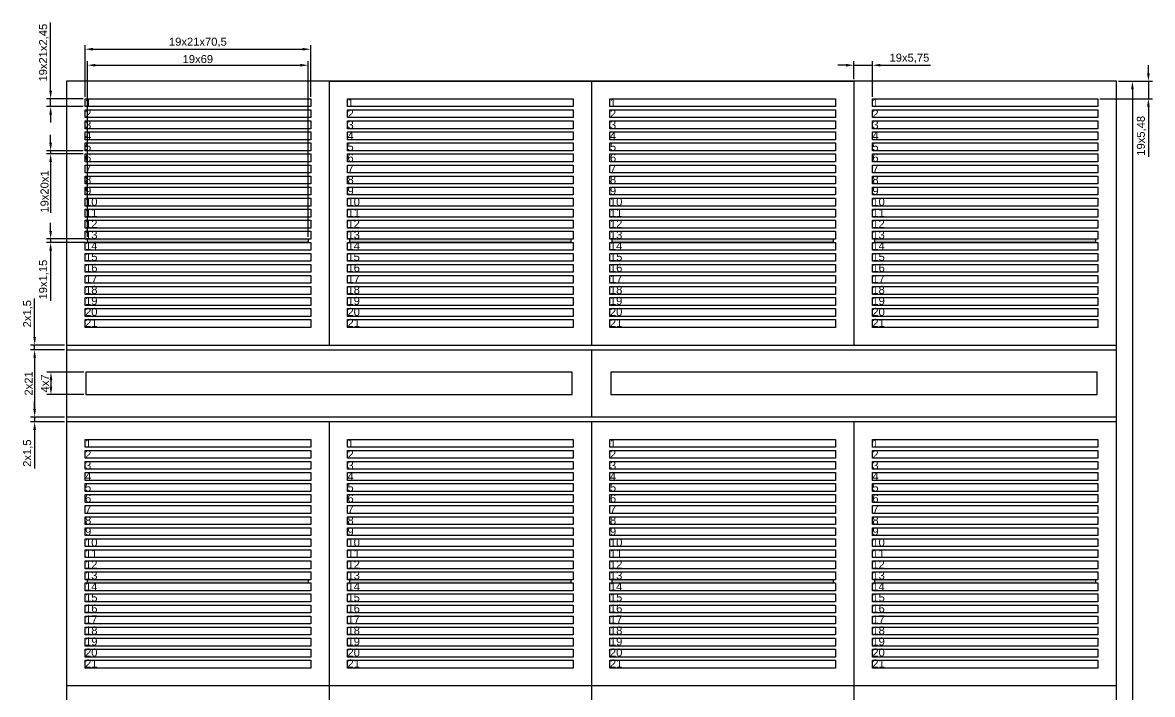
# Model space of a CAD drawing. Header units: millimetres. Extents: x 2871 to 3224, y 1116 to 1605.
# Drawn here: x 2870.6 to 3223.6, y 1395.2 to 1605.1 of the extents above; entities that cross this region are included whole.
import ezdxf

# ---------------------------------------------------------------- set-up
doc = ezdxf.new("R2010")
doc.units = ezdxf.units.MM
doc.styles.get("Standard").update_dxf_attribs({"font": 'arial.ttf'})
doc.dimstyles.new('ISO-25', dxfattribs={"dimtxt": 2.5, "dimasz": 2.5, "dimexe": 1.25, "dimexo": 0.625, "dimtad": 1, "dimtxsty": 'Standard', "dimcen": 2.5, "dimadec": 0, "dimazin": 0, "dimtfac": 1, "dimtmove": 0, "dimatfit": 3, "dimfxl": 1, "dimarcsym": 0})

# ---------------------------------------------------------------- blocks, each defined once
blk = doc.blocks.new('*D22')
at = {"color": 0, "lineweight": -2, "transparency": 16777216}
for p, q in [((3212.98, 1586.77), (3218.61, 1586.77)), ((3217.36, 1584.27), (3217.36, 1129.27)), ((3212.98, 1126.77), (3218.61, 1126.77))]:
    blk.add_line(p, q, dxfattribs=at)
at = {"color": 0, "transparency": 16777216}
for points in [[(3216.94, 1584.27), (3217.78, 1584.27), (3217.36, 1586.77)], [(3216.94, 1129.27), (3217.78, 1129.27), (3217.36, 1126.77)]]:
    blk.add_solid(points, dxfattribs=at)
at = {"layer": 'Defpoints', "color": 0, "transparency": 16777216}
for p in [(3212.36, 1586.77), (3212.36, 1126.77), (3217.36, 1126.77)]:
    blk.add_point(p, dxfattribs=at)
at = {"color": 0, "transparency": 16777216, "insert": (3215.46, 1356.77), "char_height": 2.5, "attachment_point": 5, "rotation": 90}
blk.add_mtext('460', dxfattribs=at)
blk = doc.blocks.new('*D23')
at = {"color": 0, "lineweight": -2, "transparency": 16777216}
for p, q in [((2883.73, 1502.87), (2873.11, 1502.87)), ((2874.36, 1500.37), (2874.36, 1484.37)), ((2883.73, 1481.87), (2873.11, 1481.87))]:
    blk.add_line(p, q, dxfattribs=at)
at = {"color": 0, "transparency": 16777216}
for points in [[(2873.95, 1500.37), (2874.78, 1500.37), (2874.36, 1502.87)], [(2873.95, 1484.37), (2874.78, 1484.37), (2874.36, 1481.87)]]:
    blk.add_solid(points, dxfattribs=at)
at = {"layer": 'Defpoints', "color": 0, "transparency": 16777216}
for p in [(2884.36, 1502.87), (2874.36, 1481.87), (2884.36, 1481.87)]:
    blk.add_point(p, dxfattribs=at)
at = {"color": 0, "transparency": 16777216, "insert": (2872.48, 1492.37), "char_height": 2.5, "attachment_point": 5, "rotation": 90}
blk.add_mtext('2x21', dxfattribs=at)
blk = doc.blocks.new('*D24')
at = {"color": 0, "lineweight": -2, "transparency": 16777216}
for p, q in [((2889.73, 1495.87), (2878.21, 1495.87)), ((2879.46, 1493.37), (2879.46, 1491.37)), ((2889.73, 1488.87), (2878.21, 1488.87))]:
    blk.add_line(p, q, dxfattribs=at)
at = {"color": 0, "transparency": 16777216}
for points in [[(2879.04, 1493.37), (2879.88, 1493.37), (2879.46, 1495.87)], [(2879.04, 1491.37), (2879.88, 1491.37), (2879.46, 1488.87)]]:
    blk.add_solid(points, dxfattribs=at)
at = {"layer": 'Defpoints', "color": 0, "transparency": 16777216}
for p in [(2890.36, 1495.87), (2879.46, 1488.87), (2890.36, 1488.87)]:
    blk.add_point(p, dxfattribs=at)
at = {"color": 0, "transparency": 16777216, "insert": (2877.58, 1492.37), "char_height": 2.5, "attachment_point": 5, "rotation": 90}
blk.add_mtext('4x7', dxfattribs=at)
blk = doc.blocks.new('*D26')
at = {"color": 0, "lineweight": -2, "transparency": 16777216}
for p, q in [((2874.36, 1506.87), (2874.36, 1518.92)), ((2883.73, 1504.37), (2873.11, 1504.37)), ((2874.36, 1502.87), (2874.36, 1504.37)), ((2883.73, 1502.87), (2873.11, 1502.87)), ((2874.36, 1500.37), (2874.36, 1497.87))]:
    blk.add_line(p, q, dxfattribs=at)
at = {"color": 0, "transparency": 16777216}
for points in [[(2873.95, 1506.87), (2874.78, 1506.87), (2874.36, 1504.37)], [(2873.95, 1500.37), (2874.78, 1500.37), (2874.36, 1502.87)]]:
    blk.add_solid(points, dxfattribs=at)
at = {"layer": 'Defpoints', "color": 0, "transparency": 16777216}
for p in [(2874.36, 1504.37), (2884.36, 1504.37), (2884.36, 1502.87)]:
    blk.add_point(p, dxfattribs=at)
at = {"color": 0, "transparency": 16777216, "insert": (2872.24, 1514.14), "char_height": 2.5, "attachment_point": 5, "rotation": 90}
blk.add_mtext('2x1,5', dxfattribs=at)
blk = doc.blocks.new('*D27')
at = {"color": 0, "lineweight": -2, "transparency": 16777216}
for p, q in [((2874.36, 1484.37), (2874.36, 1486.87)), ((2883.73, 1481.87), (2873.11, 1481.87)), ((2883.73, 1480.37), (2873.11, 1480.37)), ((2874.36, 1481.87), (2874.36, 1480.37)), ((2874.36, 1477.87), (2874.36, 1465.81))]:
    blk.add_line(p, q, dxfattribs=at)
at = {"color": 0, "transparency": 16777216}
for points in [[(2873.95, 1484.37), (2874.78, 1484.37), (2874.36, 1481.87)], [(2873.95, 1477.87), (2874.78, 1477.87), (2874.36, 1480.37)]]:
    blk.add_solid(points, dxfattribs=at)
at = {"layer": 'Defpoints', "color": 0, "transparency": 16777216}
for p in [(2874.36, 1480.37), (2884.36, 1481.87), (2884.36, 1480.37)]:
    blk.add_point(p, dxfattribs=at)
at = {"color": 0, "transparency": 16777216, "insert": (2872.24, 1470.59), "char_height": 2.5, "attachment_point": 5, "rotation": 90}
blk.add_mtext('2x1,5', dxfattribs=at)
blk = doc.blocks.new('*D28')
at = {"color": 0, "lineweight": -2, "transparency": 16777216}
for p, q in [((2890.11, 1581.92), (2890.11, 1598.02)), ((2892.61, 1596.77), (2958.11, 1596.77)), ((2960.61, 1581.92), (2960.61, 1598.02))]:
    blk.add_line(p, q, dxfattribs=at)
at = {"color": 0, "transparency": 16777216}
for points in [[(2892.61, 1597.18), (2892.61, 1596.35), (2890.11, 1596.77)], [(2958.11, 1597.18), (2958.11, 1596.35), (2960.61, 1596.77)]]:
    blk.add_solid(points, dxfattribs=at)
at = {"layer": 'Defpoints', "color": 0, "transparency": 16777216}
for p in [(2960.61, 1596.77), (2890.11, 1581.29), (2960.61, 1581.29)]:
    blk.add_point(p, dxfattribs=at)
at = {"color": 0, "transparency": 16777216, "insert": (2925.36, 1598.89), "char_height": 2.5, "attachment_point": 5}
blk.add_mtext('19x21x70,5', dxfattribs=at)
blk = doc.blocks.new('*D29')
at = {"color": 0, "lineweight": -2, "transparency": 16777216}
for p, q in [((2879.36, 1583.79), (2879.36, 1605.08)), ((2889.48, 1581.29), (2878.11, 1581.29)), ((2889.48, 1578.84), (2878.11, 1578.84)), ((2879.36, 1578.84), (2879.36, 1581.29)), ((2879.36, 1576.34), (2879.36, 1573.84))]:
    blk.add_line(p, q, dxfattribs=at)
at = {"color": 0, "transparency": 16777216}
for points in [[(2878.94, 1583.79), (2879.78, 1583.79), (2879.36, 1581.29)], [(2878.94, 1576.34), (2879.78, 1576.34), (2879.36, 1578.84)]]:
    blk.add_solid(points, dxfattribs=at)
at = {"layer": 'Defpoints', "color": 0, "transparency": 16777216}
for p in [(2879.36, 1581.29), (2890.11, 1581.29), (2890.11, 1578.84)]:
    blk.add_point(p, dxfattribs=at)
at = {"color": 0, "transparency": 16777216, "insert": (2877.23, 1595.69), "char_height": 2.5, "attachment_point": 5, "rotation": 90}
blk.add_mtext('19x21x2,45', dxfattribs=at)
blk = doc.blocks.new('*D30')
at = {"color": 0, "lineweight": -2, "transparency": 16777216}
for p, q in [((2879.36, 1567.54), (2879.36, 1570.04)), ((2889.48, 1565.04), (2878.11, 1565.04)), ((2889.48, 1564.04), (2878.11, 1564.04)), ((2879.36, 1565.04), (2879.36, 1564.04)), ((2879.36, 1561.54), (2879.36, 1545.61))]:
    blk.add_line(p, q, dxfattribs=at)
at = {"color": 0, "transparency": 16777216}
for points in [[(2878.94, 1567.54), (2879.78, 1567.54), (2879.36, 1565.04)], [(2878.94, 1561.54), (2879.78, 1561.54), (2879.36, 1564.04)]]:
    blk.add_solid(points, dxfattribs=at)
at = {"layer": 'Defpoints', "color": 0, "transparency": 16777216}
for p in [(2879.36, 1564.04), (2890.11, 1565.04), (2890.11, 1564.04)]:
    blk.add_point(p, dxfattribs=at)
at = {"color": 0, "transparency": 16777216, "insert": (2877.46, 1552.32), "char_height": 2.5, "attachment_point": 5, "rotation": 90}
blk.add_mtext('19x20x1', dxfattribs=at)
blk = doc.blocks.new('*D31')
at = {"color": 0, "lineweight": -2, "transparency": 16777216}
for p, q in [((2890.86, 1538.14), (2890.86, 1593.02)), ((2959.86, 1538.14), (2959.86, 1593.02)), ((2893.36, 1591.77), (2957.36, 1591.77))]:
    blk.add_line(p, q, dxfattribs=at)
at = {"color": 0, "transparency": 16777216}
for points in [[(2893.36, 1592.18), (2893.36, 1591.35), (2890.86, 1591.77)], [(2957.36, 1592.18), (2957.36, 1591.35), (2959.86, 1591.77)]]:
    blk.add_solid(points, dxfattribs=at)
at = {"layer": 'Defpoints', "color": 0, "transparency": 16777216}
for p in [(2959.86, 1591.77), (2890.86, 1537.52), (2959.86, 1537.52)]:
    blk.add_point(p, dxfattribs=at)
at = {"color": 0, "transparency": 16777216, "insert": (2925.36, 1593.67), "char_height": 2.5, "attachment_point": 5}
blk.add_mtext('19x69', dxfattribs=at)
blk = doc.blocks.new('*D32')
at = {"color": 0, "lineweight": -2, "transparency": 16777216}
for p, q in [((3222.36, 1589.27), (3222.36, 1591.77)), ((3212.98, 1586.77), (3223.61, 1586.77)), ((3222.36, 1586.77), (3222.36, 1581.29)), ((3207.23, 1581.29), (3223.61, 1581.29)), ((3222.36, 1578.79), (3222.36, 1563.15))]:
    blk.add_line(p, q, dxfattribs=at)
at = {"color": 0, "transparency": 16777216}
for points in [[(3221.94, 1589.27), (3222.78, 1589.27), (3222.36, 1586.77)], [(3221.94, 1578.79), (3222.78, 1578.79), (3222.36, 1581.29)]]:
    blk.add_solid(points, dxfattribs=at)
at = {"layer": 'Defpoints', "color": 0, "transparency": 16777216}
for p in [(3212.36, 1586.77), (3206.61, 1581.29), (3222.36, 1581.29)]:
    blk.add_point(p, dxfattribs=at)
at = {"color": 0, "transparency": 16777216, "insert": (3220.23, 1569.72), "char_height": 2.5, "attachment_point": 5, "rotation": 90}
blk.add_mtext('19x5,48', dxfattribs=at)
blk = doc.blocks.new('*D33')
at = {"color": 0, "lineweight": -2, "transparency": 16777216}
for p, q in [((3130.36, 1587.39), (3130.36, 1593.02)), ((3136.11, 1581.92), (3136.11, 1593.02)), ((3127.86, 1591.77), (3125.36, 1591.77)), ((3130.36, 1591.77), (3136.11, 1591.77)), ((3138.61, 1591.77), (3154.27, 1591.77))]:
    blk.add_line(p, q, dxfattribs=at)
at = {"color": 0, "transparency": 16777216}
for points in [[(3127.86, 1592.18), (3127.86, 1591.35), (3130.36, 1591.77)], [(3138.61, 1592.18), (3138.61, 1591.35), (3136.11, 1591.77)]]:
    blk.add_solid(points, dxfattribs=at)
at = {"layer": 'Defpoints', "color": 0, "transparency": 16777216}
for p in [(3136.11, 1591.77), (3130.36, 1586.77), (3136.11, 1581.29)]:
    blk.add_point(p, dxfattribs=at)
at = {"color": 0, "transparency": 16777216, "insert": (3147.69, 1593.89), "char_height": 2.5, "attachment_point": 5}
blk.add_mtext('19x5,75', dxfattribs=at)
blk = doc.blocks.new('*D34')
at = {"color": 0, "lineweight": -2, "transparency": 16777216}
for p, q in [((2879.36, 1540.02), (2879.36, 1542.52)), ((2890.23, 1537.52), (2878.11, 1537.52)), ((2890.23, 1536.37), (2878.11, 1536.37)), ((2879.36, 1537.52), (2879.36, 1536.37)), ((2879.36, 1533.87), (2879.36, 1518.21))]:
    blk.add_line(p, q, dxfattribs=at)
at = {"color": 0, "transparency": 16777216}
for points in [[(2878.94, 1540.02), (2879.78, 1540.02), (2879.36, 1537.52)], [(2878.94, 1533.87), (2879.78, 1533.87), (2879.36, 1536.37)]]:
    blk.add_solid(points, dxfattribs=at)
at = {"layer": 'Defpoints', "color": 0, "transparency": 16777216}
for p in [(2879.36, 1536.37), (2890.86, 1537.52), (2890.86, 1536.37)]:
    blk.add_point(p, dxfattribs=at)
at = {"color": 0, "transparency": 16777216, "insert": (2877.23, 1524.79), "char_height": 2.5, "attachment_point": 5, "rotation": 90}
blk.add_mtext('19x1,15', dxfattribs=at)

msp = doc.modelspace()

# ---------------------------------------------------------------- hatches: boundary and pattern name
h = msp.add_hatch(color=6)
h.dxf.hatch_style = 1
h.paths.add_polyline_path([(2959.86, 1537.44), (2890.86, 1537.44), (2890.86, 1536.44), (2959.86, 1536.44)])
h.paths.add_polyline_path([(2959.86, 1537.515), (2890.86, 1537.515), (2890.86, 1537.44), (2959.86, 1537.44)])
h.paths.add_polyline_path([(2959.86, 1536.44), (2890.86, 1536.44), (2890.86, 1536.365), (2959.86, 1536.365)])
h = msp.add_hatch(color=6)
h.dxf.hatch_style = 1
h.paths.add_polyline_path([(3041.86, 1537.44), (2972.86, 1537.44), (2972.86, 1536.44), (3041.86, 1536.44)])
h.paths.add_polyline_path([(3041.86, 1537.515), (2972.86, 1537.515), (2972.86, 1537.44), (3041.86, 1537.44)])
h.paths.add_polyline_path([(3041.86, 1536.44), (2972.86, 1536.44), (2972.86, 1536.365), (3041.86, 1536.365)])
h = msp.add_hatch(color=6)
h.dxf.hatch_style = 1
h.paths.add_polyline_path([(3123.86, 1537.44), (3054.86, 1537.44), (3054.86, 1536.44), (3123.86, 1536.44)])
h.paths.add_polyline_path([(3123.86, 1537.515), (3054.86, 1537.515), (3054.86, 1537.44), (3123.86, 1537.44)])
h.paths.add_polyline_path([(3123.86, 1536.44), (3054.86, 1536.44), (3054.86, 1536.365), (3123.86, 1536.365)])
h = msp.add_hatch(color=6)
h.dxf.hatch_style = 1
h.paths.add_polyline_path([(3205.86, 1537.44), (3136.86, 1537.44), (3136.86, 1536.44), (3205.86, 1536.44)])
h.paths.add_polyline_path([(3205.86, 1537.515), (3136.86, 1537.515), (3136.86, 1537.44), (3205.86, 1537.44)])
h.paths.add_polyline_path([(3205.86, 1536.44), (3136.86, 1536.44), (3136.86, 1536.365), (3205.86, 1536.365)])
h = msp.add_hatch(color=6)
h.dxf.hatch_style = 1
h.paths.add_polyline_path([(2959.86, 1431.04), (2890.86, 1431.04), (2890.86, 1430.04), (2959.86, 1430.04)])
h.paths.add_polyline_path([(2959.86, 1431.115), (2890.86, 1431.115), (2890.86, 1431.04), (2959.86, 1431.04)])
h.paths.add_polyline_path([(2959.86, 1430.04), (2890.86, 1430.04), (2890.86, 1429.965), (2959.86, 1429.965)])
h = msp.add_hatch(color=6)
h.dxf.hatch_style = 1
h.paths.add_polyline_path([(3041.86, 1431.04), (2972.86, 1431.04), (2972.86, 1430.04), (3041.86, 1430.04)])
h.paths.add_polyline_path([(3041.86, 1431.115), (2972.86, 1431.115), (2972.86, 1431.04), (3041.86, 1431.04)])
h.paths.add_polyline_path([(3041.86, 1430.04), (2972.86, 1430.04), (2972.86, 1429.965), (3041.86, 1429.965)])
h = msp.add_hatch(color=6)
h.dxf.hatch_style = 1
h.paths.add_polyline_path([(3123.86, 1431.04), (3054.86, 1431.04), (3054.86, 1430.04), (3123.86, 1430.04)])
h.paths.add_polyline_path([(3123.86, 1431.115), (3054.86, 1431.115), (3054.86, 1431.04), (3123.86, 1431.04)])
h.paths.add_polyline_path([(3123.86, 1430.04), (3054.86, 1430.04), (3054.86, 1429.965), (3123.86, 1429.965)])
h = msp.add_hatch(color=6)
h.dxf.hatch_style = 1
h.paths.add_polyline_path([(3205.86, 1431.04), (3136.86, 1431.04), (3136.86, 1430.04), (3205.86, 1430.04)])
h.paths.add_polyline_path([(3205.86, 1431.115), (3136.86, 1431.115), (3136.86, 1431.04), (3205.86, 1431.04)])
h.paths.add_polyline_path([(3205.86, 1430.04), (3136.86, 1430.04), (3136.86, 1429.965), (3205.86, 1429.965)])

# ---------------------------------------------------------------- linework, layer by layer
at = {"color": 7}
for p, q in [((3212.36, 1586.765), (2884.36, 1586.765)), ((2884.36, 1586.765), (2884.36, 1126.765)), ((2966.36, 1586.765), (3130.36, 1586.765)), ((2966.36, 1586.765), (2966.36, 1504.365)), ((3048.36, 1586.765), (3048.36, 1504.365)), ((3130.36, 1586.765), (3130.36, 1504.365)), ((3212.36, 1126.765), (3212.36, 1586.765)), ((2884.36, 1504.365), (3212.36, 1504.365)), ((2884.36, 1502.865), (3212.36, 1502.865)), ((3048.36, 1502.865), (3048.36, 1481.865)), ((3212.36, 1481.865), (2884.36, 1481.865)), ((3212.36, 1480.365), (2884.36, 1480.365)), ((2966.36, 1480.365), (2966.36, 1233.165)), ((3048.36, 1480.365), (3048.36, 1233.165)), ((3130.36, 1480.365), (3130.36, 1233.165)), ((2884.36, 1397.965), (3212.36, 1397.965))]:
    msp.add_line(p, q, dxfattribs=at)
for p, q in [((2890.11, 1581.29), (2960.61, 1581.29)), ((2890.11, 1578.84), (2890.11, 1581.29)), ((2960.61, 1578.84), (2890.11, 1578.84)), ((2960.61, 1581.29), (2960.61, 1578.84)), ((2972.11, 1581.29), (3042.61, 1581.29)), ((2972.11, 1578.84), (2972.11, 1581.29)), ((3042.61, 1578.84), (2972.11, 1578.84)), ((3042.61, 1581.29), (3042.61, 1578.84)), ((3054.11, 1581.29), (3124.61, 1581.29)), ((3054.11, 1578.84), (3054.11, 1581.29)), ((3124.61, 1578.84), (3054.11, 1578.84)), ((3124.61, 1581.29), (3124.61, 1578.84)), ((3136.11, 1581.29), (3206.61, 1581.29)), ((3136.11, 1578.84), (3136.11, 1581.29)), ((3206.61, 1578.84), (3136.11, 1578.84)), ((3206.61, 1581.29), (3206.61, 1578.84)), ((2890.11, 1577.84), (2960.61, 1577.84)), ((2890.11, 1575.39), (2890.11, 1577.84)), ((2960.61, 1575.39), (2890.11, 1575.39)), ((2960.61, 1577.84), (2960.61, 1575.39)), ((2972.11, 1577.84), (3042.61, 1577.84)), ((2972.11, 1575.39), (2972.11, 1577.84)), ((3042.61, 1575.39), (2972.11, 1575.39)), ((3042.61, 1577.84), (3042.61, 1575.39)), ((3054.11, 1577.84), (3124.61, 1577.84)), ((3054.11, 1575.39), (3054.11, 1577.84)), ((3124.61, 1575.39), (3054.11, 1575.39)), ((3124.61, 1577.84), (3124.61, 1575.39)), ((3136.11, 1577.84), (3206.61, 1577.84)), ((3136.11, 1575.39), (3136.11, 1577.84)), ((3206.61, 1575.39), (3136.11, 1575.39)), ((3206.61, 1577.84), (3206.61, 1575.39)), ((2890.11, 1574.39), (2960.61, 1574.39)), ((2890.11, 1571.94), (2890.11, 1574.39)), ((2960.61, 1571.94), (2890.11, 1571.94)), ((2890.11, 1570.94), (2960.61, 1570.94)), ((2890.11, 1568.49), (2890.11, 1570.94)), ((2960.61, 1574.39), (2960.61, 1571.94)), ((2960.61, 1570.94), (2960.61, 1568.49)), ((2972.11, 1574.39), (3042.61, 1574.39)), ((2972.11, 1571.94), (2972.11, 1574.39)), ((3042.61, 1571.94), (2972.11, 1571.94)), ((2972.11, 1570.94), (3042.61, 1570.94)), ((2972.11, 1568.49), (2972.11, 1570.94)), ((3042.61, 1574.39), (3042.61, 1571.94)), ((3042.61, 1570.94), (3042.61, 1568.49)), ((3054.11, 1574.39), (3124.61, 1574.39)), ((3054.11, 1571.94), (3054.11, 1574.39)), ((3124.61, 1571.94), (3054.11, 1571.94)), ((3054.11, 1570.94), (3124.61, 1570.94)), ((3054.11, 1568.49), (3054.11, 1570.94)), ((3124.61, 1574.39), (3124.61, 1571.94)), ((3124.61, 1570.94), (3124.61, 1568.49)), ((3136.11, 1574.39), (3206.61, 1574.39)), ((3136.11, 1571.94), (3136.11, 1574.39)), ((3206.61, 1571.94), (3136.11, 1571.94)), ((3136.11, 1570.94), (3206.61, 1570.94)), ((3136.11, 1568.49), (3136.11, 1570.94)), ((3206.61, 1574.39), (3206.61, 1571.94)), ((3206.61, 1570.94), (3206.61, 1568.49)), ((2960.61, 1568.49), (2890.11, 1568.49)), ((2890.11, 1567.49), (2960.61, 1567.49)), ((2890.11, 1565.04), (2890.11, 1567.49)), ((2960.61, 1567.49), (2960.61, 1565.04)), ((3042.61, 1568.49), (2972.11, 1568.49)), ((2972.11, 1567.49), (3042.61, 1567.49)), ((2972.11, 1565.04), (2972.11, 1567.49)), ((3042.61, 1567.49), (3042.61, 1565.04)), ((3124.61, 1568.49), (3054.11, 1568.49)), ((3054.11, 1567.49), (3124.61, 1567.49)), ((3054.11, 1565.04), (3054.11, 1567.49)), ((3124.61, 1567.49), (3124.61, 1565.04)), ((3206.61, 1568.49), (3136.11, 1568.49)), ((3136.11, 1567.49), (3206.61, 1567.49)), ((3136.11, 1565.04), (3136.11, 1567.49)), ((3206.61, 1567.49), (3206.61, 1565.04)), ((2960.61, 1565.04), (2890.11, 1565.04)), ((2890.11, 1564.04), (2960.61, 1564.04)), ((2890.11, 1561.59), (2890.11, 1564.04)), ((2960.61, 1564.04), (2960.61, 1561.59)), ((3042.61, 1565.04), (2972.11, 1565.04)), ((2972.11, 1564.04), (3042.61, 1564.04)), ((2972.11, 1561.59), (2972.11, 1564.04)), ((3042.61, 1564.04), (3042.61, 1561.59)), ((3124.61, 1565.04), (3054.11, 1565.04)), ((3054.11, 1564.04), (3124.61, 1564.04)), ((3054.11, 1561.59), (3054.11, 1564.04)), ((3124.61, 1564.04), (3124.61, 1561.59)), ((3206.61, 1565.04), (3136.11, 1565.04)), ((3136.11, 1564.04), (3206.61, 1564.04)), ((3136.11, 1561.59), (3136.11, 1564.04)), ((3206.61, 1564.04), (3206.61, 1561.59)), ((2960.61, 1561.59), (2890.11, 1561.59)), ((2890.11, 1560.59), (2960.61, 1560.59)), ((2890.11, 1558.14), (2890.11, 1560.59)), ((2960.61, 1560.59), (2960.61, 1558.14)), ((3042.61, 1561.59), (2972.11, 1561.59)), ((2972.11, 1560.59), (3042.61, 1560.59)), ((2972.11, 1558.14), (2972.11, 1560.59)), ((3042.61, 1560.59), (3042.61, 1558.14)), ((3124.61, 1561.59), (3054.11, 1561.59)), ((3054.11, 1560.59), (3124.61, 1560.59)), ((3054.11, 1558.14), (3054.11, 1560.59)), ((3124.61, 1560.59), (3124.61, 1558.14)), ((3206.61, 1561.59), (3136.11, 1561.59)), ((3136.11, 1560.59), (3206.61, 1560.59)), ((3136.11, 1558.14), (3136.11, 1560.59)), ((3206.61, 1560.59), (3206.61, 1558.14)), ((2960.61, 1558.14), (2890.11, 1558.14)), ((2890.11, 1557.14), (2960.61, 1557.14)), ((2890.11, 1554.69), (2890.11, 1557.14)), ((2960.61, 1557.14), (2960.61, 1554.69)), ((3042.61, 1558.14), (2972.11, 1558.14)), ((2972.11, 1557.14), (3042.61, 1557.14)), ((2972.11, 1554.69), (2972.11, 1557.14)), ((3042.61, 1557.14), (3042.61, 1554.69)), ((3124.61, 1558.14), (3054.11, 1558.14)), ((3054.11, 1557.14), (3124.61, 1557.14)), ((3054.11, 1554.69), (3054.11, 1557.14)), ((3124.61, 1557.14), (3124.61, 1554.69)), ((3206.61, 1558.14), (3136.11, 1558.14)), ((3136.11, 1557.14), (3206.61, 1557.14)), ((3136.11, 1554.69), (3136.11, 1557.14)), ((3206.61, 1557.14), (3206.61, 1554.69)), ((2960.61, 1554.69), (2890.11, 1554.69)), ((2890.11, 1553.69), (2960.61, 1553.69)), ((2890.11, 1551.24), (2890.11, 1553.69)), ((2960.61, 1553.69), (2960.61, 1551.24)), ((3042.61, 1554.69), (2972.11, 1554.69)), ((2972.11, 1553.69), (3042.61, 1553.69)), ((2972.11, 1551.24), (2972.11, 1553.69)), ((3042.61, 1553.69), (3042.61, 1551.24)), ((3124.61, 1554.69), (3054.11, 1554.69)), ((3054.11, 1553.69), (3124.61, 1553.69)), ((3054.11, 1551.24), (3054.11, 1553.69)), ((3124.61, 1553.69), (3124.61, 1551.24)), ((3206.61, 1554.69), (3136.11, 1554.69)), ((3136.11, 1553.69), (3206.61, 1553.69)), ((3136.11, 1551.24), (3136.11, 1553.69)), ((3206.61, 1553.69), (3206.61, 1551.24)), ((2960.61, 1551.24), (2890.11, 1551.24)), ((2890.11, 1550.24), (2960.61, 1550.24)), ((2890.11, 1547.79), (2890.11, 1550.24)), ((2960.61, 1550.24), (2960.61, 1547.79)), ((3042.61, 1551.24), (2972.11, 1551.24)), ((2972.11, 1550.24), (3042.61, 1550.24)), ((2972.11, 1547.79), (2972.11, 1550.24)), ((3042.61, 1550.24), (3042.61, 1547.79)), ((3124.61, 1551.24), (3054.11, 1551.24)), ((3054.11, 1550.24), (3124.61, 1550.24)), ((3054.11, 1547.79), (3054.11, 1550.24)), ((3124.61, 1550.24), (3124.61, 1547.79)), ((3206.61, 1551.24), (3136.11, 1551.24)), ((3136.11, 1550.24), (3206.61, 1550.24)), ((3136.11, 1547.79), (3136.11, 1550.24)), ((3206.61, 1550.24), (3206.61, 1547.79)), ((2960.61, 1547.79), (2890.11, 1547.79)), ((2890.11, 1546.79), (2960.61, 1546.79)), ((2890.11, 1544.34), (2890.11, 1546.79)), ((2960.61, 1546.79), (2960.61, 1544.34)), ((3042.61, 1547.79), (2972.11, 1547.79)), ((2972.11, 1546.79), (3042.61, 1546.79)), ((2972.11, 1544.34), (2972.11, 1546.79)), ((3042.61, 1546.79), (3042.61, 1544.34)), ((3124.61, 1547.79), (3054.11, 1547.79)), ((3054.11, 1546.79), (3124.61, 1546.79)), ((3054.11, 1544.34), (3054.11, 1546.79)), ((3124.61, 1546.79), (3124.61, 1544.34)), ((3206.61, 1547.79), (3136.11, 1547.79)), ((3136.11, 1546.79), (3206.61, 1546.79)), ((3136.11, 1544.34), (3136.11, 1546.79)), ((3206.61, 1546.79), (3206.61, 1544.34)), ((2960.61, 1544.34), (2890.11, 1544.34)), ((2890.11, 1543.34), (2960.61, 1543.34)), ((2890.11, 1540.89), (2890.11, 1543.34)), ((2960.61, 1543.34), (2960.61, 1540.89)), ((3042.61, 1544.34), (2972.11, 1544.34)), ((2972.11, 1543.34), (3042.61, 1543.34)), ((2972.11, 1540.89), (2972.11, 1543.34)), ((3042.61, 1543.34), (3042.61, 1540.89)), ((3124.61, 1544.34), (3054.11, 1544.34)), ((3054.11, 1543.34), (3124.61, 1543.34)), ((3054.11, 1540.89), (3054.11, 1543.34)), ((3124.61, 1543.34), (3124.61, 1540.89)), ((3206.61, 1544.34), (3136.11, 1544.34)), ((3136.11, 1543.34), (3206.61, 1543.34)), ((3136.11, 1540.89), (3136.11, 1543.34)), ((3206.61, 1543.34), (3206.61, 1540.89)), ((2960.61, 1540.89), (2890.11, 1540.89)), ((2890.11, 1539.89), (2960.61, 1539.89)), ((2890.11, 1537.44), (2890.11, 1539.89)), ((2960.61, 1539.89), (2960.61, 1537.44)), ((3042.61, 1540.89), (2972.11, 1540.89)), ((2972.11, 1539.89), (3042.61, 1539.89)), ((2972.11, 1537.44), (2972.11, 1539.89)), ((3042.61, 1539.89), (3042.61, 1537.44)), ((3124.61, 1540.89), (3054.11, 1540.89)), ((3054.11, 1539.89), (3124.61, 1539.89)), ((3054.11, 1537.44), (3054.11, 1539.89)), ((3124.61, 1539.89), (3124.61, 1537.44)), ((3206.61, 1540.89), (3136.11, 1540.89)), ((3136.11, 1539.89), (3206.61, 1539.89)), ((3136.11, 1537.44), (3136.11, 1539.89)), ((3206.61, 1539.89), (3206.61, 1537.44)), ((2960.61, 1537.44), (2890.11, 1537.44)), ((2890.11, 1536.44), (2960.61, 1536.44)), ((2890.11, 1533.99), (2890.11, 1536.44)), ((2960.61, 1536.44), (2960.61, 1533.99)), ((3042.61, 1537.44), (2972.11, 1537.44)), ((2972.11, 1536.44), (3042.61, 1536.44)), ((2972.11, 1533.99), (2972.11, 1536.44)), ((3042.61, 1536.44), (3042.61, 1533.99)), ((3124.61, 1537.44), (3054.11, 1537.44)), ((3054.11, 1536.44), (3124.61, 1536.44)), ((3054.11, 1533.99), (3054.11, 1536.44)), ((3124.61, 1536.44), (3124.61, 1533.99)), ((3206.61, 1537.44), (3136.11, 1537.44)), ((3136.11, 1536.44), (3206.61, 1536.44)), ((3136.11, 1533.99), (3136.11, 1536.44)), ((3206.61, 1536.44), (3206.61, 1533.99)), ((2960.61, 1533.99), (2890.11, 1533.99)), ((2890.11, 1532.99), (2960.61, 1532.99)), ((2890.11, 1530.54), (2890.11, 1532.99)), ((2960.61, 1532.99), (2960.61, 1530.54)), ((3042.61, 1533.99), (2972.11, 1533.99)), ((2972.11, 1532.99), (3042.61, 1532.99)), ((2972.11, 1530.54), (2972.11, 1532.99)), ((3042.61, 1532.99), (3042.61, 1530.54)), ((3124.61, 1533.99), (3054.11, 1533.99)), ((3054.11, 1532.99), (3124.61, 1532.99)), ((3054.11, 1530.54), (3054.11, 1532.99)), ((3124.61, 1532.99), (3124.61, 1530.54)), ((3206.61, 1533.99), (3136.11, 1533.99)), ((3136.11, 1532.99), (3206.61, 1532.99)), ((3136.11, 1530.54), (3136.11, 1532.99)), ((3206.61, 1532.99), (3206.61, 1530.54)), ((2960.61, 1530.54), (2890.11, 1530.54)), ((2890.11, 1529.54), (2960.61, 1529.54)), ((2890.11, 1527.09), (2890.11, 1529.54)), ((2960.61, 1529.54), (2960.61, 1527.09)), ((3042.61, 1530.54), (2972.11, 1530.54)), ((2972.11, 1529.54), (3042.61, 1529.54)), ((2972.11, 1527.09), (2972.11, 1529.54)), ((3042.61, 1529.54), (3042.61, 1527.09)), ((3124.61, 1530.54), (3054.11, 1530.54)), ((3054.11, 1529.54), (3124.61, 1529.54)), ((3054.11, 1527.09), (3054.11, 1529.54)), ((3124.61, 1529.54), (3124.61, 1527.09)), ((3206.61, 1530.54), (3136.11, 1530.54)), ((3136.11, 1529.54), (3206.61, 1529.54)), ((3136.11, 1527.09), (3136.11, 1529.54)), ((3206.61, 1529.54), (3206.61, 1527.09)), ((2960.61, 1527.09), (2890.11, 1527.09)), ((2890.11, 1526.09), (2960.61, 1526.09)), ((2890.11, 1523.64), (2890.11, 1526.09)), ((2960.61, 1526.09), (2960.61, 1523.64)), ((3042.61, 1527.09), (2972.11, 1527.09)), ((2972.11, 1526.09), (3042.61, 1526.09)), ((2972.11, 1523.64), (2972.11, 1526.09)), ((3042.61, 1526.09), (3042.61, 1523.64)), ((3124.61, 1527.09), (3054.11, 1527.09)), ((3054.11, 1526.09), (3124.61, 1526.09)), ((3054.11, 1523.64), (3054.11, 1526.09)), ((3124.61, 1526.09), (3124.61, 1523.64)), ((3206.61, 1527.09), (3136.11, 1527.09)), ((3136.11, 1526.09), (3206.61, 1526.09)), ((3136.11, 1523.64), (3136.11, 1526.09)), ((3206.61, 1526.09), (3206.61, 1523.64)), ((2960.61, 1523.64), (2890.11, 1523.64)), ((2890.11, 1522.64), (2960.61, 1522.64)), ((2890.11, 1520.19), (2890.11, 1522.64)), ((2960.61, 1522.64), (2960.61, 1520.19)), ((3042.61, 1523.64), (2972.11, 1523.64)), ((2972.11, 1522.64), (3042.61, 1522.64)), ((2972.11, 1520.19), (2972.11, 1522.64)), ((3042.61, 1522.64), (3042.61, 1520.19)), ((3124.61, 1523.64), (3054.11, 1523.64)), ((3054.11, 1522.64), (3124.61, 1522.64)), ((3054.11, 1520.19), (3054.11, 1522.64)), ((3124.61, 1522.64), (3124.61, 1520.19)), ((3206.61, 1523.64), (3136.11, 1523.64)), ((3136.11, 1522.64), (3206.61, 1522.64)), ((3136.11, 1520.19), (3136.11, 1522.64)), ((3206.61, 1522.64), (3206.61, 1520.19)), ((2960.61, 1520.19), (2890.11, 1520.19)), ((2890.11, 1519.19), (2960.61, 1519.19)), ((2890.11, 1516.74), (2890.11, 1519.19)), ((2960.61, 1519.19), (2960.61, 1516.74)), ((3042.61, 1520.19), (2972.11, 1520.19)), ((2972.11, 1519.19), (3042.61, 1519.19)), ((2972.11, 1516.74), (2972.11, 1519.19)), ((3042.61, 1519.19), (3042.61, 1516.74)), ((3124.61, 1520.19), (3054.11, 1520.19)), ((3054.11, 1519.19), (3124.61, 1519.19)), ((3054.11, 1516.74), (3054.11, 1519.19)), ((3124.61, 1519.19), (3124.61, 1516.74)), ((3206.61, 1520.19), (3136.11, 1520.19)), ((3136.11, 1519.19), (3206.61, 1519.19)), ((3136.11, 1516.74), (3136.11, 1519.19)), ((3206.61, 1519.19), (3206.61, 1516.74)), ((2960.61, 1516.74), (2890.11, 1516.74)), ((2890.11, 1515.74), (2960.61, 1515.74)), ((2890.11, 1513.29), (2890.11, 1515.74)), ((2960.61, 1515.74), (2960.61, 1513.29)), ((3042.61, 1516.74), (2972.11, 1516.74)), ((2972.11, 1515.74), (3042.61, 1515.74)), ((2972.11, 1513.29), (2972.11, 1515.74)), ((3042.61, 1515.74), (3042.61, 1513.29)), ((3124.61, 1516.74), (3054.11, 1516.74)), ((3054.11, 1515.74), (3124.61, 1515.74)), ((3054.11, 1513.29), (3054.11, 1515.74)), ((3124.61, 1515.74), (3124.61, 1513.29)), ((3206.61, 1516.74), (3136.11, 1516.74)), ((3136.11, 1515.74), (3206.61, 1515.74)), ((3136.11, 1513.29), (3136.11, 1515.74)), ((3206.61, 1515.74), (3206.61, 1513.29)), ((2960.61, 1513.29), (2890.11, 1513.29)), ((2890.11, 1512.29), (2960.61, 1512.29)), ((2890.11, 1509.84), (2890.11, 1512.29)), ((2960.61, 1512.29), (2960.61, 1509.84)), ((3042.61, 1513.29), (2972.11, 1513.29)), ((2972.11, 1512.29), (3042.61, 1512.29)), ((2972.11, 1509.84), (2972.11, 1512.29)), ((3042.61, 1512.29), (3042.61, 1509.84)), ((3124.61, 1513.29), (3054.11, 1513.29)), ((3054.11, 1512.29), (3124.61, 1512.29)), ((3054.11, 1509.84), (3054.11, 1512.29)), ((3124.61, 1512.29), (3124.61, 1509.84)), ((3206.61, 1513.29), (3136.11, 1513.29)), ((3136.11, 1512.29), (3206.61, 1512.29)), ((3136.11, 1509.84), (3136.11, 1512.29)), ((3206.61, 1512.29), (3206.61, 1509.84)), ((2960.61, 1509.84), (2890.11, 1509.84)), ((3042.61, 1509.84), (2972.11, 1509.84)), ((3124.61, 1509.84), (3054.11, 1509.84)), ((3206.61, 1509.84), (3136.11, 1509.84)), ((2890.11, 1474.89), (2960.61, 1474.89)), ((2890.11, 1472.44), (2890.11, 1474.89)), ((2960.61, 1472.44), (2890.11, 1472.44)), ((2960.61, 1474.89), (2960.61, 1472.44)), ((2972.11, 1474.89), (3042.61, 1474.89)), ((2972.11, 1472.44), (2972.11, 1474.89)), ((3042.61, 1472.44), (2972.11, 1472.44)), ((3042.61, 1474.89), (3042.61, 1472.44)), ((3054.11, 1474.89), (3124.61, 1474.89)), ((3054.11, 1472.44), (3054.11, 1474.89)), ((3124.61, 1472.44), (3054.11, 1472.44)), ((3124.61, 1474.89), (3124.61, 1472.44)), ((3136.11, 1474.89), (3206.61, 1474.89)), ((3136.11, 1472.44), (3136.11, 1474.89)), ((3206.61, 1472.44), (3136.11, 1472.44)), ((3206.61, 1474.89), (3206.61, 1472.44)), ((2890.11, 1471.44), (2960.61, 1471.44)), ((2890.11, 1468.99), (2890.11, 1471.44)), ((2960.61, 1468.99), (2890.11, 1468.99)), ((2960.61, 1471.44), (2960.61, 1468.99)), ((2972.11, 1471.44), (3042.61, 1471.44)), ((2972.11, 1468.99), (2972.11, 1471.44)), ((3042.61, 1468.99), (2972.11, 1468.99)), ((3042.61, 1471.44), (3042.61, 1468.99)), ((3054.11, 1471.44), (3124.61, 1471.44)), ((3054.11, 1468.99), (3054.11, 1471.44)), ((3124.61, 1468.99), (3054.11, 1468.99)), ((3124.61, 1471.44), (3124.61, 1468.99)), ((3136.11, 1471.44), (3206.61, 1471.44)), ((3136.11, 1468.99), (3136.11, 1471.44)), ((3206.61, 1468.99), (3136.11, 1468.99)), ((3206.61, 1471.44), (3206.61, 1468.99)), ((2890.11, 1467.99), (2960.61, 1467.99)), ((2890.11, 1465.54), (2890.11, 1467.99)), ((2960.61, 1465.54), (2890.11, 1465.54)), ((2960.61, 1467.99), (2960.61, 1465.54)), ((2972.11, 1467.99), (3042.61, 1467.99)), ((2972.11, 1465.54), (2972.11, 1467.99)), ((3042.61, 1465.54), (2972.11, 1465.54)), ((3042.61, 1467.99), (3042.61, 1465.54)), ((3054.11, 1467.99), (3124.61, 1467.99)), ((3054.11, 1465.54), (3054.11, 1467.99)), ((3124.61, 1465.54), (3054.11, 1465.54)), ((3124.61, 1467.99), (3124.61, 1465.54)), ((3136.11, 1467.99), (3206.61, 1467.99)), ((3136.11, 1465.54), (3136.11, 1467.99)), ((3206.61, 1465.54), (3136.11, 1465.54)), ((3206.61, 1467.99), (3206.61, 1465.54)), ((2890.11, 1464.54), (2960.61, 1464.54)), ((2890.11, 1462.09), (2890.11, 1464.54)), ((2960.61, 1462.09), (2890.11, 1462.09)), ((2960.61, 1464.54), (2960.61, 1462.09)), ((2972.11, 1464.54), (3042.61, 1464.54)), ((2972.11, 1462.09), (2972.11, 1464.54)), ((3042.61, 1462.09), (2972.11, 1462.09)), ((3042.61, 1464.54), (3042.61, 1462.09)), ((3054.11, 1464.54), (3124.61, 1464.54)), ((3054.11, 1462.09), (3054.11, 1464.54)), ((3124.61, 1462.09), (3054.11, 1462.09)), ((3124.61, 1464.54), (3124.61, 1462.09)), ((3136.11, 1464.54), (3206.61, 1464.54)), ((3136.11, 1462.09), (3136.11, 1464.54)), ((3206.61, 1462.09), (3136.11, 1462.09)), ((3206.61, 1464.54), (3206.61, 1462.09)), ((2890.11, 1461.09), (2960.61, 1461.09)), ((2890.11, 1458.64), (2890.11, 1461.09)), ((2960.61, 1458.64), (2890.11, 1458.64)), ((2960.61, 1461.09), (2960.61, 1458.64)), ((2972.11, 1461.09), (3042.61, 1461.09)), ((2972.11, 1458.64), (2972.11, 1461.09)), ((3042.61, 1458.64), (2972.11, 1458.64)), ((3042.61, 1461.09), (3042.61, 1458.64)), ((3054.11, 1461.09), (3124.61, 1461.09)), ((3054.11, 1458.64), (3054.11, 1461.09)), ((3124.61, 1458.64), (3054.11, 1458.64)), ((3124.61, 1461.09), (3124.61, 1458.64)), ((3136.11, 1461.09), (3206.61, 1461.09)), ((3136.11, 1458.64), (3136.11, 1461.09)), ((3206.61, 1458.64), (3136.11, 1458.64)), ((3206.61, 1461.09), (3206.61, 1458.64)), ((2890.11, 1457.64), (2960.61, 1457.64)), ((2890.11, 1455.19), (2890.11, 1457.64)), ((2960.61, 1455.19), (2890.11, 1455.19)), ((2960.61, 1457.64), (2960.61, 1455.19)), ((2972.11, 1457.64), (3042.61, 1457.64)), ((2972.11, 1455.19), (2972.11, 1457.64)), ((3042.61, 1455.19), (2972.11, 1455.19)), ((3042.61, 1457.64), (3042.61, 1455.19)), ((3054.11, 1457.64), (3124.61, 1457.64)), ((3054.11, 1455.19), (3054.11, 1457.64)), ((3124.61, 1455.19), (3054.11, 1455.19)), ((3124.61, 1457.64), (3124.61, 1455.19)), ((3136.11, 1457.64), (3206.61, 1457.64)), ((3136.11, 1455.19), (3136.11, 1457.64)), ((3206.61, 1455.19), (3136.11, 1455.19)), ((3206.61, 1457.64), (3206.61, 1455.19)), ((2890.11, 1454.19), (2960.61, 1454.19)), ((2890.11, 1451.74), (2890.11, 1454.19)), ((2960.61, 1451.74), (2890.11, 1451.74)), ((2960.61, 1454.19), (2960.61, 1451.74)), ((2972.11, 1454.19), (3042.61, 1454.19)), ((2972.11, 1451.74), (2972.11, 1454.19)), ((3042.61, 1451.74), (2972.11, 1451.74)), ((3042.61, 1454.19), (3042.61, 1451.74)), ((3054.11, 1454.19), (3124.61, 1454.19)), ((3054.11, 1451.74), (3054.11, 1454.19)), ((3124.61, 1451.74), (3054.11, 1451.74)), ((3124.61, 1454.19), (3124.61, 1451.74)), ((3136.11, 1454.19), (3206.61, 1454.19)), ((3136.11, 1451.74), (3136.11, 1454.19)), ((3206.61, 1451.74), (3136.11, 1451.74)), ((3206.61, 1454.19), (3206.61, 1451.74)), ((2890.11, 1450.74), (2960.61, 1450.74)), ((2890.11, 1448.29), (2890.11, 1450.74)), ((2960.61, 1448.29), (2890.11, 1448.29)), ((2960.61, 1450.74), (2960.61, 1448.29)), ((2972.11, 1450.74), (3042.61, 1450.74)), ((2972.11, 1448.29), (2972.11, 1450.74)), ((3042.61, 1448.29), (2972.11, 1448.29)), ((3042.61, 1450.74), (3042.61, 1448.29)), ((3054.11, 1450.74), (3124.61, 1450.74)), ((3054.11, 1448.29), (3054.11, 1450.74)), ((3124.61, 1448.29), (3054.11, 1448.29)), ((3124.61, 1450.74), (3124.61, 1448.29)), ((3136.11, 1450.74), (3206.61, 1450.74)), ((3136.11, 1448.29), (3136.11, 1450.74)), ((3206.61, 1448.29), (3136.11, 1448.29)), ((3206.61, 1450.74), (3206.61, 1448.29)), ((2890.11, 1447.29), (2960.61, 1447.29)), ((2890.11, 1444.84), (2890.11, 1447.29)), ((2960.61, 1444.84), (2890.11, 1444.84)), ((2890.11, 1443.84), (2960.61, 1443.84)), ((2890.11, 1441.39), (2890.11, 1443.84)), ((2960.61, 1447.29), (2960.61, 1444.84)), ((2960.61, 1443.84), (2960.61, 1441.39)), ((2972.11, 1447.29), (3042.61, 1447.29)), ((2972.11, 1444.84), (2972.11, 1447.29)), ((3042.61, 1444.84), (2972.11, 1444.84)), ((2972.11, 1443.84), (3042.61, 1443.84)), ((2972.11, 1441.39), (2972.11, 1443.84)), ((3042.61, 1447.29), (3042.61, 1444.84)), ((3042.61, 1443.84), (3042.61, 1441.39)), ((3054.11, 1447.29), (3124.61, 1447.29)), ((3054.11, 1444.84), (3054.11, 1447.29)), ((3124.61, 1444.84), (3054.11, 1444.84)), ((3054.11, 1443.84), (3124.61, 1443.84)), ((3054.11, 1441.39), (3054.11, 1443.84)), ((3124.61, 1447.29), (3124.61, 1444.84)), ((3124.61, 1443.84), (3124.61, 1441.39)), ((3136.11, 1447.29), (3206.61, 1447.29)), ((3136.11, 1444.84), (3136.11, 1447.29)), ((3206.61, 1444.84), (3136.11, 1444.84)), ((3136.11, 1443.84), (3206.61, 1443.84)), ((3136.11, 1441.39), (3136.11, 1443.84)), ((3206.61, 1447.29), (3206.61, 1444.84)), ((3206.61, 1443.84), (3206.61, 1441.39)), ((2960.61, 1441.39), (2890.11, 1441.39)), ((2890.11, 1440.39), (2960.61, 1440.39)), ((2890.11, 1437.94), (2890.11, 1440.39)), ((2960.61, 1440.39), (2960.61, 1437.94)), ((3042.61, 1441.39), (2972.11, 1441.39)), ((2972.11, 1440.39), (3042.61, 1440.39)), ((2972.11, 1437.94), (2972.11, 1440.39)), ((3042.61, 1440.39), (3042.61, 1437.94)), ((3124.61, 1441.39), (3054.11, 1441.39)), ((3054.11, 1440.39), (3124.61, 1440.39)), ((3054.11, 1437.94), (3054.11, 1440.39)), ((3124.61, 1440.39), (3124.61, 1437.94)), ((3206.61, 1441.39), (3136.11, 1441.39)), ((3136.11, 1440.39), (3206.61, 1440.39)), ((3136.11, 1437.94), (3136.11, 1440.39)), ((3206.61, 1440.39), (3206.61, 1437.94)), ((2960.61, 1437.94), (2890.11, 1437.94)), ((2890.11, 1436.94), (2960.61, 1436.94)), ((2890.11, 1434.49), (2890.11, 1436.94)), ((2960.61, 1436.94), (2960.61, 1434.49)), ((3042.61, 1437.94), (2972.11, 1437.94)), ((2972.11, 1436.94), (3042.61, 1436.94)), ((2972.11, 1434.49), (2972.11, 1436.94)), ((3042.61, 1436.94), (3042.61, 1434.49)), ((3124.61, 1437.94), (3054.11, 1437.94)), ((3054.11, 1436.94), (3124.61, 1436.94)), ((3054.11, 1434.49), (3054.11, 1436.94)), ((3124.61, 1436.94), (3124.61, 1434.49)), ((3206.61, 1437.94), (3136.11, 1437.94)), ((3136.11, 1436.94), (3206.61, 1436.94)), ((3136.11, 1434.49), (3136.11, 1436.94)), ((3206.61, 1436.94), (3206.61, 1434.49)), ((2960.61, 1434.49), (2890.11, 1434.49)), ((2890.11, 1433.49), (2960.61, 1433.49)), ((2890.11, 1431.04), (2890.11, 1433.49)), ((2960.61, 1433.49), (2960.61, 1431.04)), ((3042.61, 1434.49), (2972.11, 1434.49)), ((2972.11, 1433.49), (3042.61, 1433.49)), ((2972.11, 1431.04), (2972.11, 1433.49)), ((3042.61, 1433.49), (3042.61, 1431.04)), ((3124.61, 1434.49), (3054.11, 1434.49)), ((3054.11, 1433.49), (3124.61, 1433.49)), ((3054.11, 1431.04), (3054.11, 1433.49)), ((3124.61, 1433.49), (3124.61, 1431.04)), ((3206.61, 1434.49), (3136.11, 1434.49)), ((3136.11, 1433.49), (3206.61, 1433.49)), ((3136.11, 1431.04), (3136.11, 1433.49)), ((3206.61, 1433.49), (3206.61, 1431.04)), ((2960.61, 1431.04), (2890.11, 1431.04)), ((2890.11, 1430.04), (2960.61, 1430.04)), ((2890.11, 1427.59), (2890.11, 1430.04)), ((2960.61, 1430.04), (2960.61, 1427.59)), ((3042.61, 1431.04), (2972.11, 1431.04)), ((2972.11, 1430.04), (3042.61, 1430.04)), ((2972.11, 1427.59), (2972.11, 1430.04)), ((3042.61, 1430.04), (3042.61, 1427.59)), ((3124.61, 1431.04), (3054.11, 1431.04)), ((3054.11, 1430.04), (3124.61, 1430.04)), ((3054.11, 1427.59), (3054.11, 1430.04)), ((3124.61, 1430.04), (3124.61, 1427.59)), ((3206.61, 1431.04), (3136.11, 1431.04)), ((3136.11, 1430.04), (3206.61, 1430.04)), ((3136.11, 1427.59), (3136.11, 1430.04)), ((3206.61, 1430.04), (3206.61, 1427.59)), ((2960.61, 1427.59), (2890.11, 1427.59)), ((2890.11, 1426.59), (2960.61, 1426.59)), ((2890.11, 1424.14), (2890.11, 1426.59)), ((2960.61, 1426.59), (2960.61, 1424.14)), ((3042.61, 1427.59), (2972.11, 1427.59)), ((2972.11, 1426.59), (3042.61, 1426.59)), ((2972.11, 1424.14), (2972.11, 1426.59)), ((3042.61, 1426.59), (3042.61, 1424.14)), ((3124.61, 1427.59), (3054.11, 1427.59)), ((3054.11, 1426.59), (3124.61, 1426.59)), ((3054.11, 1424.14), (3054.11, 1426.59)), ((3124.61, 1426.59), (3124.61, 1424.14)), ((3206.61, 1427.59), (3136.11, 1427.59)), ((3136.11, 1426.59), (3206.61, 1426.59)), ((3136.11, 1424.14), (3136.11, 1426.59)), ((3206.61, 1426.59), (3206.61, 1424.14)), ((2960.61, 1424.14), (2890.11, 1424.14)), ((2890.11, 1423.14), (2960.61, 1423.14)), ((2890.11, 1420.69), (2890.11, 1423.14)), ((2960.61, 1423.14), (2960.61, 1420.69)), ((3042.61, 1424.14), (2972.11, 1424.14)), ((2972.11, 1423.14), (3042.61, 1423.14)), ((2972.11, 1420.69), (2972.11, 1423.14)), ((3042.61, 1423.14), (3042.61, 1420.69)), ((3124.61, 1424.14), (3054.11, 1424.14)), ((3054.11, 1423.14), (3124.61, 1423.14)), ((3054.11, 1420.69), (3054.11, 1423.14)), ((3124.61, 1423.14), (3124.61, 1420.69)), ((3206.61, 1424.14), (3136.11, 1424.14)), ((3136.11, 1423.14), (3206.61, 1423.14)), ((3136.11, 1420.69), (3136.11, 1423.14)), ((3206.61, 1423.14), (3206.61, 1420.69)), ((2960.61, 1420.69), (2890.11, 1420.69)), ((2890.11, 1419.69), (2960.61, 1419.69)), ((2890.11, 1417.24), (2890.11, 1419.69)), ((2960.61, 1419.69), (2960.61, 1417.24)), ((3042.61, 1420.69), (2972.11, 1420.69)), ((2972.11, 1419.69), (3042.61, 1419.69)), ((2972.11, 1417.24), (2972.11, 1419.69)), ((3042.61, 1419.69), (3042.61, 1417.24)), ((3124.61, 1420.69), (3054.11, 1420.69)), ((3054.11, 1419.69), (3124.61, 1419.69)), ((3054.11, 1417.24), (3054.11, 1419.69)), ((3124.61, 1419.69), (3124.61, 1417.24)), ((3206.61, 1420.69), (3136.11, 1420.69)), ((3136.11, 1419.69), (3206.61, 1419.69)), ((3136.11, 1417.24), (3136.11, 1419.69)), ((3206.61, 1419.69), (3206.61, 1417.24)), ((2960.61, 1417.24), (2890.11, 1417.24)), ((2890.11, 1416.24), (2960.61, 1416.24)), ((2890.11, 1413.79), (2890.11, 1416.24)), ((2960.61, 1416.24), (2960.61, 1413.79)), ((3042.61, 1417.24), (2972.11, 1417.24)), ((2972.11, 1416.24), (3042.61, 1416.24)), ((2972.11, 1413.79), (2972.11, 1416.24)), ((3042.61, 1416.24), (3042.61, 1413.79)), ((3124.61, 1417.24), (3054.11, 1417.24)), ((3054.11, 1416.24), (3124.61, 1416.24)), ((3054.11, 1413.79), (3054.11, 1416.24)), ((3124.61, 1416.24), (3124.61, 1413.79)), ((3206.61, 1417.24), (3136.11, 1417.24)), ((3136.11, 1416.24), (3206.61, 1416.24)), ((3136.11, 1413.79), (3136.11, 1416.24)), ((3206.61, 1416.24), (3206.61, 1413.79)), ((2960.61, 1413.79), (2890.11, 1413.79)), ((2890.11, 1412.79), (2960.61, 1412.79)), ((2890.11, 1410.34), (2890.11, 1412.79)), ((2960.61, 1412.79), (2960.61, 1410.34)), ((3042.61, 1413.79), (2972.11, 1413.79)), ((2972.11, 1412.79), (3042.61, 1412.79)), ((2972.11, 1410.34), (2972.11, 1412.79)), ((3042.61, 1412.79), (3042.61, 1410.34)), ((3124.61, 1413.79), (3054.11, 1413.79)), ((3054.11, 1412.79), (3124.61, 1412.79)), ((3054.11, 1410.34), (3054.11, 1412.79)), ((3124.61, 1412.79), (3124.61, 1410.34)), ((3206.61, 1413.79), (3136.11, 1413.79)), ((3136.11, 1412.79), (3206.61, 1412.79)), ((3136.11, 1410.34), (3136.11, 1412.79)), ((3206.61, 1412.79), (3206.61, 1410.34)), ((2960.61, 1410.34), (2890.11, 1410.34)), ((2890.11, 1409.34), (2960.61, 1409.34)), ((2890.11, 1406.89), (2890.11, 1409.34)), ((2960.61, 1409.34), (2960.61, 1406.89)), ((3042.61, 1410.34), (2972.11, 1410.34)), ((2972.11, 1409.34), (3042.61, 1409.34)), ((2972.11, 1406.89), (2972.11, 1409.34)), ((3042.61, 1409.34), (3042.61, 1406.89)), ((3124.61, 1410.34), (3054.11, 1410.34)), ((3054.11, 1409.34), (3124.61, 1409.34)), ((3054.11, 1406.89), (3054.11, 1409.34)), ((3124.61, 1409.34), (3124.61, 1406.89)), ((3206.61, 1410.34), (3136.11, 1410.34)), ((3136.11, 1409.34), (3206.61, 1409.34)), ((3136.11, 1406.89), (3136.11, 1409.34)), ((3206.61, 1409.34), (3206.61, 1406.89)), ((2960.61, 1406.89), (2890.11, 1406.89)), ((2890.11, 1405.89), (2960.61, 1405.89)), ((2890.11, 1403.44), (2890.11, 1405.89)), ((2960.61, 1405.89), (2960.61, 1403.44)), ((3042.61, 1406.89), (2972.11, 1406.89)), ((2972.11, 1405.89), (3042.61, 1405.89)), ((2972.11, 1403.44), (2972.11, 1405.89)), ((3042.61, 1405.89), (3042.61, 1403.44)), ((3124.61, 1406.89), (3054.11, 1406.89)), ((3054.11, 1405.89), (3124.61, 1405.89)), ((3054.11, 1403.44), (3054.11, 1405.89)), ((3124.61, 1405.89), (3124.61, 1403.44)), ((3206.61, 1406.89), (3136.11, 1406.89)), ((3136.11, 1405.89), (3206.61, 1405.89)), ((3136.11, 1403.44), (3136.11, 1405.89)), ((3206.61, 1405.89), (3206.61, 1403.44)), ((2960.61, 1403.44), (2890.11, 1403.44)), ((3042.61, 1403.44), (2972.11, 1403.44)), ((3124.61, 1403.44), (3054.11, 1403.44)), ((3206.61, 1403.44), (3136.11, 1403.44))]:
    msp.add_line(p, q)
at = {"color": 6}
for points in [[(2959.86, 1536.365), (2890.86, 1536.365), (2890.86, 1537.515), (2959.86, 1537.515)], [(3041.86, 1536.365), (2972.86, 1536.365), (2972.86, 1537.515), (3041.86, 1537.515)], [(3123.86, 1536.365), (3054.86, 1536.365), (3054.86, 1537.515), (3123.86, 1537.515)], [(3205.86, 1536.365), (3136.86, 1536.365), (3136.86, 1537.515), (3205.86, 1537.515)], [(2959.86, 1429.965), (2890.86, 1429.965), (2890.86, 1431.115), (2959.86, 1431.115)], [(3041.86, 1429.965), (2972.86, 1429.965), (2972.86, 1431.115), (3041.86, 1431.115)], [(3123.86, 1429.965), (3054.86, 1429.965), (3054.86, 1431.115), (3123.86, 1431.115)], [(3205.86, 1429.965), (3136.86, 1429.965), (3136.86, 1431.115), (3205.86, 1431.115)]]:
    msp.add_lwpolyline(points, close=True, dxfattribs=at)
at = {"color": 7}
for points in [[(2890.36, 1488.865), (3042.36, 1488.865), (3042.36, 1495.865), (2890.36, 1495.865)], [(3054.36, 1488.865), (3206.36, 1488.865), (3206.36, 1495.865), (3054.36, 1495.865)]]:
    msp.add_lwpolyline(points, close=True, dxfattribs=at)

# ---------------------------------------------------------------- texts
at = {"char_height": 2.5, "attachment_point": 1}
for insert in [(2890.11, 1581.29), (2972.11, 1581.29), (3054.11, 1581.29), (3136.11, 1581.29), (2890.11, 1474.89), (2972.11, 1474.89), (3054.11, 1474.89), (3136.11, 1474.89)]:
    msp.add_mtext_dynamic_manual_height_columns('\\pxsm0.825;1\\P2\\P3\\P4\\P5\\P6\\P7\\P8\\P9\\P10\\P11\\P12\\P13\\P14\\P15\\P16\\P17\\P18\\P19\\P20\\P21', width=12.72461, gutter_width=12.5, heights=[87.867], dxfattribs=dict(at, insert=insert))

# ---------------------------------------------------------------- dimensions: what is measured, and where the dimension line sits
at = {"color": 1}
for base, p1, p2, text, picture, middle in [((2879.36, 1581.29), (2890.11, 1578.84), (2890.11, 1581.29), '19x21x<>', '*D29', (2877.233, 1595.685)), ((3222.359939177, 1581.290404282), (3212.359939177, 1586.765404282), (3206.609939177, 1581.290404282), '19x<>', '*D32', (3220.232551728, 1569.718098688)), ((2879.36, 1564.04), (2890.11, 1565.04), (2890.11, 1564.04), '19x20x<>', '*D30', (2877.459, 1552.324)), ((2879.36, 1536.365), (2890.86, 1537.515), (2890.86, 1536.365), '19x<>', '*D34', (2877.233, 1524.786)), ((2874.364, 1504.365), (2884.36, 1502.865), (2884.36, 1504.365), '2x<>', '*D26', (2872.237, 1514.141)), ((2874.364, 1481.865), (2884.36, 1502.865), (2884.36, 1481.865), '2x<>', '*D23', (2872.484, 1492.365)), ((2879.459, 1488.865), (2890.36, 1495.865), (2890.36, 1488.865), '4x<>', '*D24', (2877.584, 1492.365)), ((2874.364, 1480.365), (2884.36, 1481.865), (2884.36, 1480.365), '2x<>', '*D27', (2872.237, 1470.59))]:
    dim = msp.add_linear_dim(base=base, p1=p1, p2=p2, angle=90, text=text, dimstyle='ISO-25', dxfattribs=at)
    dim.commit()
    dim.dimension.update_dxf_attribs({"geometry": picture, "text_midpoint": middle})
for base, p1, p2, text, picture, middle in [((2960.61, 1596.765), (2890.11, 1581.29), (2960.61, 1581.29), '19x21x<>', '*D28', (2925.36, 1598.893)), ((2959.86, 1591.765), (2890.86, 1537.515), (2959.86, 1537.515), '19x<>', '*D31', (2925.36, 1593.667)), ((3136.11, 1591.765), (3130.36, 1586.765), (3136.11, 1581.29), '19x<>', '*D33', (3147.689, 1593.893))]:
    dim = msp.add_linear_dim(base=base, p1=p1, p2=p2, text=text, dimstyle='ISO-25', dxfattribs=at)
    dim.commit()
    dim.dimension.update_dxf_attribs({"geometry": picture, "text_midpoint": middle})
dim = msp.add_linear_dim(base=(3217.36, 1126.765), p1=(3212.36, 1586.765), p2=(3212.36, 1126.765), angle=90, dimstyle='ISO-25', dxfattribs=at)
dim.commit()
dim.dimension.update_dxf_attribs({"geometry": '*D22', "text_midpoint": (3215.459, 1356.765)})

doc.saveas('drawing.dxf')
